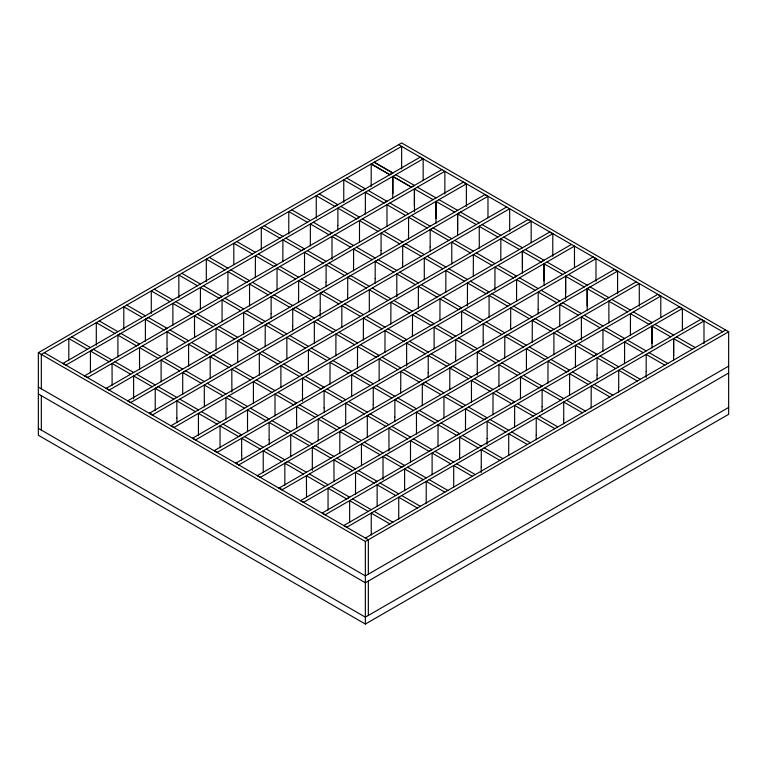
<?xml version="1.0" encoding="UTF-8"?>
<svg xmlns="http://www.w3.org/2000/svg" width="767" height="767" viewBox="0 0 767 767"><rect width="100%" height="100%" fill="white"/><g stroke="black" fill="none" stroke-linecap="round" stroke-linejoin="round"><path stroke-width="1.15" d="M38.35 352.695L401.64 142.95L728.65 331.747L728.65 414.305L365.36 624.05L38.35 435.253L38.35 352.695L365.36 541.492L728.65 331.747M90.429 351.008L93.411 349.282L112.04 360.039L109.058 361.756L90.429 351.008L90.42 372.82M117.917 335.141L120.898 333.415L139.527 344.162L136.545 345.888L117.917 335.141L117.907 356.943M145.404 319.273L148.386 317.548L167.014 328.295L164.033 330.021L145.404 319.273L145.394 341.075M65.914 365.121L423.163 158.865L423.163 180.274M441.878 169.565L84.629 375.82L87.611 377.546L444.86 171.281L444.86 193.878M106.134 388.39L463.393 182.124L466.374 183.85L466.374 206.438M109.115 390.106L466.374 183.85M487.975 196.285L130.716 402.541L127.734 400.815L484.993 194.559L487.975 196.285L487.975 217.684M155.222 410.23L155.222 388.428L158.223 386.702L176.841 397.45M182.709 394.363L182.709 372.561L185.71 370.825L204.329 381.582M210.196 378.495L210.196 356.693L213.197 354.958L231.816 365.715M237.684 362.618L237.684 340.826L240.685 339.091L259.304 349.838M265.171 346.751L265.248 324.911L268.249 323.175L286.868 333.933M292.735 326.243L292.735 309.043L295.736 307.308L314.355 318.065M320.223 310.376L320.223 293.167L323.214 291.441L341.842 302.188M347.71 294.509L347.71 277.299L350.701 275.574L369.33 286.321M375.197 278.632L375.197 261.432L378.189 259.697L396.817 270.454M402.685 262.765L402.685 245.565L405.676 243.829L424.304 254.586M430.172 246.897L430.172 229.697L433.163 227.962L451.792 238.71M457.583 235.67L457.563 213.878L460.651 212.095M506.69 206.975L149.431 413.24L152.412 414.957L509.672 208.701L509.672 231.289M170.945 425.8L528.195 219.544L531.176 221.26L531.176 242.669M173.917 427.526L531.176 221.26M195.527 439.951L552.777 233.695L552.777 256.293M574.473 267.52L574.473 246.111L217.214 452.377L214.242 450.651L571.492 244.395M540.994 262.046L544.081 260.262L525.366 249.563M235.747 463.22L593.006 256.955L595.988 258.68L595.988 281.278M238.729 464.936L595.988 258.68M260.329 477.371L617.588 271.115L617.588 293.703M284.835 485.06L284.835 463.258L287.836 461.533L306.455 472.28M312.322 470.344L312.322 447.391L315.323 445.665L333.942 456.413M339.81 453.326L339.81 431.524L342.811 429.788L361.43 440.546M367.297 437.458L367.297 415.656L370.298 413.921L388.917 424.678M394.861 416.941L394.861 399.741L397.862 398.006L416.481 408.763M422.272 405.714L422.349 383.874L425.34 382.139L443.968 392.896M449.759 389.847L449.836 368.007L452.827 366.271L471.456 377.019M477.247 375.13L477.323 352.13L480.315 350.404L498.943 361.152M504.734 358.103L504.811 336.262L507.802 334.537L526.43 345.284M532.221 342.235L532.298 320.395L535.289 318.66L553.918 329.417M559.709 326.368L559.785 304.528L562.777 302.792L581.405 313.55M590.264 286.925L587.177 288.708L587.177 305.908M636.303 281.805L279.044 488.071L282.026 489.787L639.285 283.531L639.285 306.119M300.559 500.63L657.808 294.375L660.79 296.091L660.79 317.5M303.531 502.356L660.79 296.091M648.997 324.403L652.094 322.619L633.379 311.92M325.141 514.782L682.39 308.526L682.39 329.935M346.742 527.255L703.991 320.999L703.991 343.597M365.36 538.051L725.668 330.031M728.65 366.147L365.36 575.892L38.35 387.095M728.65 373.03L365.36 582.767L38.35 393.97M728.65 407.43L365.36 617.167L38.35 428.37M398.658 144.666L722.687 331.747M423.163 158.865L420.182 157.149L62.932 363.405L65.981 365.082M552.777 233.695L549.795 231.979L192.546 438.235L195.595 439.913M617.588 271.115L614.607 269.39L257.348 475.655L260.406 477.323M682.39 308.526L679.409 306.81L322.159 513.065L325.208 514.743M703.991 320.999L701.019 319.283L343.76 525.539L346.818 527.217M374.229 162.22L392.857 172.959L389.789 174.742L371.151 163.994M374.133 162.268L392.771 173.016M395.753 174.732L414.468 185.432L411.4 187.206L392.771 176.458L392.771 198.25M417.353 187.206L436.068 197.905M438.954 199.679L457.669 210.369M460.564 212.143L479.279 222.842M482.165 224.616L500.88 235.316M503.766 237.089L522.48 247.789M546.967 262.036L565.682 272.736M568.568 274.509L587.282 285.199M590.168 286.973L608.893 297.673M611.778 299.446L630.493 310.146M654.98 324.393L673.694 335.093M389.876 174.684L371.247 163.937L371.151 186.525M411.486 187.148L392.857 176.4L392.857 193.61M454.678 212.104L435.963 201.405L435.982 223.235M457.563 213.878L476.278 224.578M479.164 226.351L497.879 237.051M500.765 238.825L519.48 249.515M541.08 261.988L522.365 251.288L522.385 273.081M562.69 274.461L543.966 263.762L543.966 280.971M584.291 286.935L565.576 276.235L565.595 299.216M605.892 299.408L587.177 288.708L587.196 310.501M608.777 301.182L627.492 311.881M630.378 313.655L649.093 324.355M670.694 336.818L651.979 326.128L651.998 347.911M673.599 360.385L673.579 338.592L692.294 349.292M346.742 178.088L365.37 188.826L362.388 190.552L343.76 179.804L343.76 202.344M368.361 190.552L386.98 201.299L383.999 203.015L365.37 192.277L365.38 209.477M389.962 203.015L408.581 213.772M411.563 215.489L430.191 226.246M454.764 240.435L473.392 251.183M476.374 252.909L494.993 263.656M497.975 265.382L516.594 276.13L513.593 277.865L494.974 267.108L494.897 290.099M519.575 277.846L538.194 288.603M541.176 290.319L559.795 301.076M584.377 315.266L603.006 326.013M605.988 327.739L624.606 338.487L621.606 340.222L602.987 329.465L602.91 351.353M627.588 340.212L646.207 350.96M427.19 227.972L408.562 217.224L408.562 234.424M430.172 229.697L448.791 240.445M470.392 252.918L451.773 242.161L451.792 263.953M491.992 265.392L473.373 254.634L473.297 276.523M535.203 290.329L516.574 279.581L516.594 301.373M556.804 302.802L538.175 292.054L538.175 309.254M559.785 304.528L578.404 315.275M600.005 327.749L581.386 317.001L581.405 339.934M643.206 352.695L624.587 341.938L624.587 359.148M664.816 365.159L646.188 354.412L646.188 371.612M319.254 193.955L337.892 204.703L334.901 206.419L316.272 195.671L316.272 218.212M340.874 206.419L359.493 217.166L356.511 218.892L337.883 208.145L337.892 225.345M362.475 218.892L381.094 229.64M384.075 231.356L402.704 242.113M427.277 256.303L445.905 267.06M448.887 268.776L467.506 279.524M470.487 281.249L489.106 291.997L486.105 293.732L467.487 282.975L467.41 305.975M492.088 293.723L510.707 304.47M513.689 306.186L532.308 316.944M556.89 331.133L575.518 341.89M578.5 343.606L597.119 354.354L594.118 356.089L575.499 345.342L575.423 367.22M600.101 356.08L618.72 366.827M399.703 243.839L381.074 233.091L381.074 250.291M402.685 245.565L421.304 256.312M442.904 268.786L424.285 258.038L424.304 279.821M464.505 281.259L445.886 270.502L445.809 292.39M507.716 306.206L489.087 295.448L489.106 317.241M529.316 318.669L510.688 307.922L510.688 325.122M532.298 320.395L550.917 331.143M572.518 343.616L553.899 332.868L553.918 354.661M615.719 368.563L597.1 357.805L597.1 375.015M637.329 381.036L618.701 370.279L618.701 387.488M291.767 209.822L310.405 220.57M313.387 222.286L332.006 233.034L329.033 234.76L310.395 224.012L310.309 245.862M334.987 234.76L353.606 245.507M356.588 247.233L375.216 257.98M399.799 272.17L418.418 282.927M421.399 284.643L440.018 295.4M443 297.117L461.619 307.864L458.628 309.6L439.999 298.852L439.922 320.692M464.601 309.59L483.22 320.338M486.201 322.063L504.83 332.811M529.403 347L548.031 357.758M551.013 359.474L569.632 370.231L566.631 371.957L548.012 361.209L547.935 383.088M572.613 371.947L591.232 382.704M307.414 222.296L288.785 211.548L288.785 234.079M372.216 259.716L353.597 248.959L353.597 266.159M375.197 261.432L393.816 272.18M415.417 284.653L396.798 273.905L396.817 296.848M437.017 297.126L418.398 286.379L418.322 308.257M480.228 322.073L461.6 311.316L461.619 333.108M501.829 334.546L483.2 323.789L483.2 340.999M504.811 336.262L523.43 347.02M545.03 359.483L526.411 348.736L526.43 370.528M588.231 384.43L569.613 373.682L569.613 390.882M609.842 396.903L591.213 386.146L591.136 407.996M264.279 225.69L282.918 236.437M285.899 238.154L304.518 248.911L301.546 250.627L282.918 239.879L282.822 261.729M307.5 250.627L326.128 261.374M329.101 263.1L347.729 273.848M372.311 288.047L390.93 298.794M393.912 300.511L412.531 311.268M415.513 312.984L434.132 323.741L431.14 325.467L412.512 314.719L412.435 336.56M437.113 325.457L455.732 336.214M458.714 337.931L477.342 348.678M501.925 362.877L520.544 373.625M523.525 375.341L542.144 386.098L539.143 387.824L520.525 377.076L520.448 398.965M545.126 387.814L563.745 398.572M279.926 238.163L261.298 227.415L261.298 249.956M344.728 275.583L326.109 264.826L326.109 282.035M347.71 277.299L366.329 288.056M387.929 300.52L369.31 289.773L369.33 311.565M409.53 312.994L390.911 302.246L390.834 324.125M452.741 337.94L434.112 327.193L434.132 348.975M474.342 350.414L455.723 339.656L455.723 356.866M477.323 352.13L495.942 362.887M517.543 375.36L498.924 364.603L498.943 386.395M560.754 400.297L542.125 389.55L542.125 406.75M582.354 412.771L563.726 402.023L563.726 419.223M236.792 241.567L255.43 252.305M258.412 254.03L277.031 264.778L274.059 266.494L255.43 255.747L255.334 277.596M280.013 266.494L298.641 277.251M301.613 278.967L320.242 289.715M344.824 303.914L363.443 314.662M366.425 316.387L385.044 327.135M388.025 328.851L406.644 339.608L403.653 341.334L385.024 330.587L384.957 352.427M409.626 341.325L428.245 352.082M431.227 353.798L449.855 364.555M474.437 378.745L493.056 389.492M496.038 391.218L514.657 401.966L511.656 403.701L493.037 392.944L492.96 414.832M517.639 403.691L536.258 414.439M252.448 254.03L233.81 243.283L233.81 264.634M317.241 291.45L298.622 280.703L298.622 297.903M320.223 293.167L338.841 303.924M360.442 316.397L341.823 305.64L341.842 327.432M382.043 328.87L363.424 318.113L363.347 340.002M425.254 353.808L406.625 343.06L406.644 366.003M446.854 366.281L428.235 355.533L428.235 372.733M449.836 368.007L468.455 378.754M490.055 391.228L471.437 380.47L471.456 402.263M533.266 416.165L514.638 405.417L514.638 422.617M554.867 428.638L536.238 417.89L536.238 435.09M209.305 257.434L227.943 268.172M230.925 269.898L249.543 280.645L246.571 282.361L227.943 271.623L227.847 294.614M252.525 282.361L271.154 293.119M274.126 294.835L292.754 305.592M317.337 319.781L335.956 330.529M338.937 332.255L357.556 343.002M360.538 344.728L379.157 355.476L376.166 357.211L357.537 346.454L357.47 368.304M382.139 357.201L400.767 367.949M403.739 369.665L422.368 380.422M446.95 394.612L465.569 405.36M468.551 407.085L487.17 417.833L484.169 419.568L465.55 408.811L465.473 430.699M490.151 419.559L508.77 430.306M224.961 269.898L206.323 259.15L206.323 281.69M289.753 307.318L271.135 296.57L271.135 313.77M292.735 309.043L311.354 319.791M332.955 332.264L314.336 321.517L314.355 343.3M354.565 344.738L335.936 333.981L335.86 355.869M397.766 369.675L379.138 358.927L379.157 380.72M419.367 382.148L400.748 371.401L400.748 388.601M422.349 383.874L440.967 394.622M462.568 407.095L443.949 396.347L443.968 418.13M505.779 432.042L487.15 421.284L487.15 438.494M527.38 444.515L508.751 433.758L508.684 455.608M181.817 273.301L200.455 284.049M203.437 285.765L222.066 296.513L219.084 298.238L200.455 287.491L200.369 309.341M225.038 298.238L243.666 308.986M246.638 310.702L265.267 321.459M289.849 335.649L308.468 346.406M311.45 348.122L330.069 358.87M333.051 360.595L351.67 371.343L348.678 373.078L330.05 362.321L329.983 384.171M354.651 373.069L373.28 383.816M376.252 385.542L394.88 396.29M419.463 410.479L438.082 421.236M441.063 422.953L459.682 433.71L456.691 435.435L438.062 424.688L437.986 446.567M462.664 435.426L481.283 446.173M197.474 285.775L178.836 275.017L178.836 297.558M262.266 323.185L243.647 312.437L243.647 329.637M265.248 324.911L283.867 335.658M305.467 348.132L286.848 337.384L286.868 359.177M327.078 360.605L308.449 349.857L308.372 371.736M370.279 385.552L351.66 374.795L351.67 396.587M391.879 398.025L373.261 387.268L373.261 404.468M394.861 399.741L413.48 410.489M435.081 422.962L416.462 412.215L416.481 434.007M478.292 447.909L459.663 437.161L459.663 454.361M499.892 460.382L481.264 449.625L481.264 466.835M154.253 289.217L172.891 299.955M175.873 301.68L194.502 312.428L191.52 314.144L172.891 303.406L172.882 325.208M197.483 314.144L216.102 324.901M219.084 326.617L237.703 337.375M262.285 351.564L280.904 362.312M283.886 364.037L302.514 374.785M305.487 376.511L324.115 387.258L321.114 388.994L302.495 378.236L302.495 401.189M327.097 388.974L345.716 399.732M348.697 401.448L367.316 412.205M391.899 426.394L410.518 437.142M413.499 438.868L432.128 449.615L429.127 451.351L410.498 440.594L410.498 462.434M435.1 451.341L453.728 462.089M169.91 301.68L151.281 290.933L151.281 313.473M234.702 339.1L216.083 328.353L216.083 350.193M237.684 340.826L256.312 351.574M277.913 364.047L259.284 353.29L259.38 375.044M299.513 376.52L280.895 365.763L280.895 387.603M342.715 401.457L324.096 390.71L324.096 407.91M364.315 413.931L345.696 403.183L345.696 425.023M367.297 415.656L385.926 426.404M407.526 438.877L388.898 428.13L388.994 451.025M450.728 463.824L432.109 453.067L432.109 474.869M472.328 476.288L453.709 465.54L453.709 487.342M126.766 305.084L145.404 315.831M169.996 330.021L188.615 340.769M191.597 342.485L210.216 353.242M234.798 367.431L253.417 378.189M256.399 379.905L275.027 390.652M277.999 392.378L296.628 403.126L293.627 404.861L275.008 394.104L275.008 415.906M299.609 404.851L318.228 415.599M321.21 417.315L339.829 428.072M364.411 442.262L383.03 453.019M386.012 454.735L404.64 465.483L401.64 467.218L383.011 456.47L383.011 479.461M407.613 467.208L426.241 477.956M142.422 317.548L123.794 306.8L123.794 329.34M207.215 354.968L188.596 344.22L188.596 366.06M210.196 356.693L228.825 367.441M250.425 379.914L231.797 369.167L231.893 392.062M272.026 392.388L253.407 381.63L253.407 403.48M315.227 417.334L296.608 406.577L296.608 423.777M336.828 429.798L318.209 419.05L318.209 440.891M339.81 431.524L358.438 442.271M380.039 454.745L361.41 443.997L361.506 465.742M423.24 479.691L404.621 468.934L404.621 490.736M444.841 492.165L426.222 481.408L426.222 503.21M99.279 320.951L117.917 331.699M142.509 345.888L161.128 356.636M164.109 358.362L182.728 369.109M207.311 383.299L225.939 394.056M228.911 395.772L247.54 406.529M250.512 408.245L269.14 418.993L266.139 420.728L247.52 409.981L247.52 431.773M272.122 420.719L290.741 431.466M293.723 433.192L312.342 443.94M336.924 458.129L355.543 468.886M358.525 470.602L377.153 481.36L374.152 483.085L355.533 472.338L355.533 494.178M380.125 483.076L398.754 493.833M114.935 333.424L96.306 322.677L96.306 345.208M179.737 370.844L161.108 360.087L161.108 381.928M182.709 372.561L201.338 383.308M222.938 395.782L204.31 385.034L204.31 402.234M244.539 408.255L225.92 397.507L225.92 419.348M287.74 433.202L269.121 422.444L269.121 439.654M309.341 445.675L290.722 434.918L290.722 456.758M312.322 447.391L330.951 458.148M352.552 470.612L333.923 459.864L334.019 481.609M395.753 495.559L377.134 484.811L377.134 506.613M417.353 508.032L398.735 497.275L398.735 519.077M71.801 336.818L90.429 347.566M115.021 361.756L133.64 372.503M136.622 374.229L155.241 384.976M179.823 399.176L198.452 409.923M201.424 411.639L220.052 422.396M223.034 424.113L241.653 434.87L238.652 436.596L220.033 425.848L220.033 447.65M244.635 436.586L263.254 447.343M266.235 449.059L284.854 459.807M309.437 474.006L328.065 484.754M331.037 486.47L349.666 497.227L346.665 498.953L328.046 488.205L328.046 510.045M352.638 498.943L371.266 509.7M87.448 349.292L68.819 338.544L68.819 359.896M152.25 386.712L133.621 375.955L133.621 398.945M155.222 388.428L173.85 399.185M195.451 411.649L176.832 400.901L176.832 418.101M217.051 424.122L198.432 413.375L198.432 435.215M260.253 449.069L241.634 438.321L241.634 455.521M281.863 461.542L263.234 450.785L263.234 472.625M284.835 463.258L303.464 474.016M325.064 486.489L306.436 475.732L306.532 497.476M368.265 511.426L349.647 500.678L349.647 522.48M389.866 523.899L371.247 513.152L371.247 534.954M84.706 375.782L87.678 377.498M149.507 413.192L152.489 414.918M214.309 450.613L217.291 452.329M279.121 488.023L282.103 489.749M106.21 388.342L109.192 390.067M171.012 425.762L173.994 427.478M235.824 463.172L238.805 464.898M300.626 500.592L303.607 502.308M44.313 352.695L368.342 539.767L368.342 574.167M676.58 336.866L695.276 347.576M414.372 206.122L414.372 188.922L433.077 199.631M649.189 352.686L667.789 363.443M405.59 215.498L386.98 204.741L386.98 226.543M621.701 368.553L640.301 379.31M378.102 231.375L359.493 220.608L359.493 242.41M594.214 384.42L612.814 395.178M350.615 247.242L332.006 236.476L332.006 259.428M566.727 400.288L585.326 411.054M323.128 263.11L304.518 252.343L304.518 274.145M539.239 416.155L557.849 426.922M295.64 278.977L277.031 268.22L277.031 290.022M511.752 432.032L530.361 442.789M268.153 294.844L249.543 284.087L249.543 305.889M484.265 447.899L502.874 458.656M240.665 310.721L222.066 299.955L222.066 321.757M456.701 463.814L475.31 474.572M213.101 326.627L194.502 315.87L194.502 333.07M429.223 479.682L447.823 490.439M185.614 342.504L167.014 331.737L167.014 348.937M401.735 495.549L420.335 506.306M158.127 358.371L139.527 347.604L139.527 364.814M374.248 511.416L392.848 522.183M130.639 374.238L112.04 363.472L112.116 385.235M673.675 338.544L673.675 355.744M652.075 326.071L652.075 343.271M646.111 371.659L646.111 377.402M630.474 313.598L630.397 335.486M624.511 359.186L624.511 363.788M618.624 387.527L618.624 392.129M608.873 301.124L608.893 322.917M597.023 375.053L597.023 379.655M569.536 390.921L569.536 395.523M565.663 276.187L565.663 293.387M563.659 419.261L563.659 423.863M544.062 263.714L544.081 285.506M542.048 406.798L542.048 411.39M538.108 309.341L538.108 313.933M536.171 435.138L536.171 439.731M522.461 251.24L522.461 268.44M514.561 422.665L514.561 427.257M510.621 325.208L510.621 329.81M500.861 238.767L500.784 260.655M487.074 438.532L487.074 444.285M483.133 341.075L483.133 345.677M481.197 466.873L481.197 472.625M479.26 226.294L479.279 248.086M459.596 454.4L459.596 459.002M457.659 213.82L457.659 231.03M455.646 356.943L455.646 361.545M436.049 201.357L436.049 218.557M430.095 246.936L430.095 251.538M428.159 372.82L428.159 377.412M414.468 188.874L414.468 211.817M408.495 234.51L408.495 239.103M402.608 262.813L402.608 267.405M401.64 168.932L401.64 146.392L41.332 354.412L41.332 388.811M400.671 388.687L400.671 393.279M394.784 416.989L394.784 421.582M381.007 250.378L381.007 254.97M375.121 278.68L375.121 283.272M373.184 404.554L373.184 409.156M368.342 581.05L368.342 615.45M365.284 209.525L365.284 214.118M365.36 541.492L365.36 624.05M353.52 266.245L353.52 270.847M347.633 294.547L347.633 299.149M337.796 225.393L337.796 229.995M326.033 282.112L326.033 286.714M324.192 407.862L324.192 412.454M320.146 310.414L320.146 316.167M298.545 297.989L298.545 302.582M296.704 423.729L296.704 428.322M292.658 326.282L292.658 330.884M271.058 313.856L271.058 318.449M269.217 439.596L269.217 444.198M243.57 329.724L243.57 334.326M241.73 455.464L241.73 460.066M204.405 402.186L204.405 406.778M194.578 333.031L194.578 337.624M176.918 418.053L176.918 422.646M167.091 348.899L167.091 353.491M139.604 364.766L139.604 369.368M41.332 395.695L41.332 430.095"/></g></svg>
